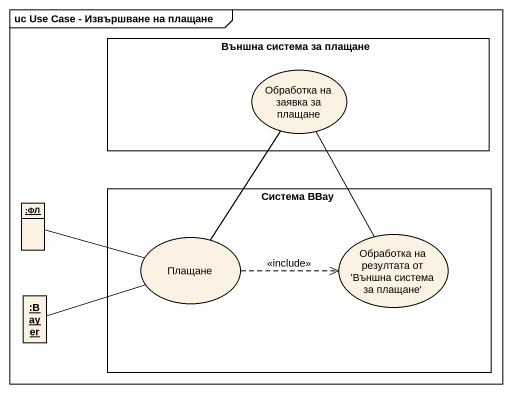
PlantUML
@startuml
mainframe uc Use Case - Извършване на плащане
allowmixing
hide circle
hide empty members
rectangle "Външна система за плащане" as Външна_система_за_плащане {
  usecase "Обработка на заявка за плащане" as Обработка_на_заявка_за
}
object ":ФЛ" as ФЛ
rectangle "Система BBay" as Система_BBay {
  usecase Плащане
  usecase "Обработка на резултата от 'Външна система за плащане'" as Обработка_на_резултата_от
}
object ":Bayer" as Bayer
Обработка_на_заявка_за -- Обработка_на_резултата_от
ФЛ -right- Плащане
Плащане -up- Обработка_на_заявка_за
Плащане .right.> Обработка_на_резултата_от : <<include>>
Bayer -right- Плащане
@enduml
